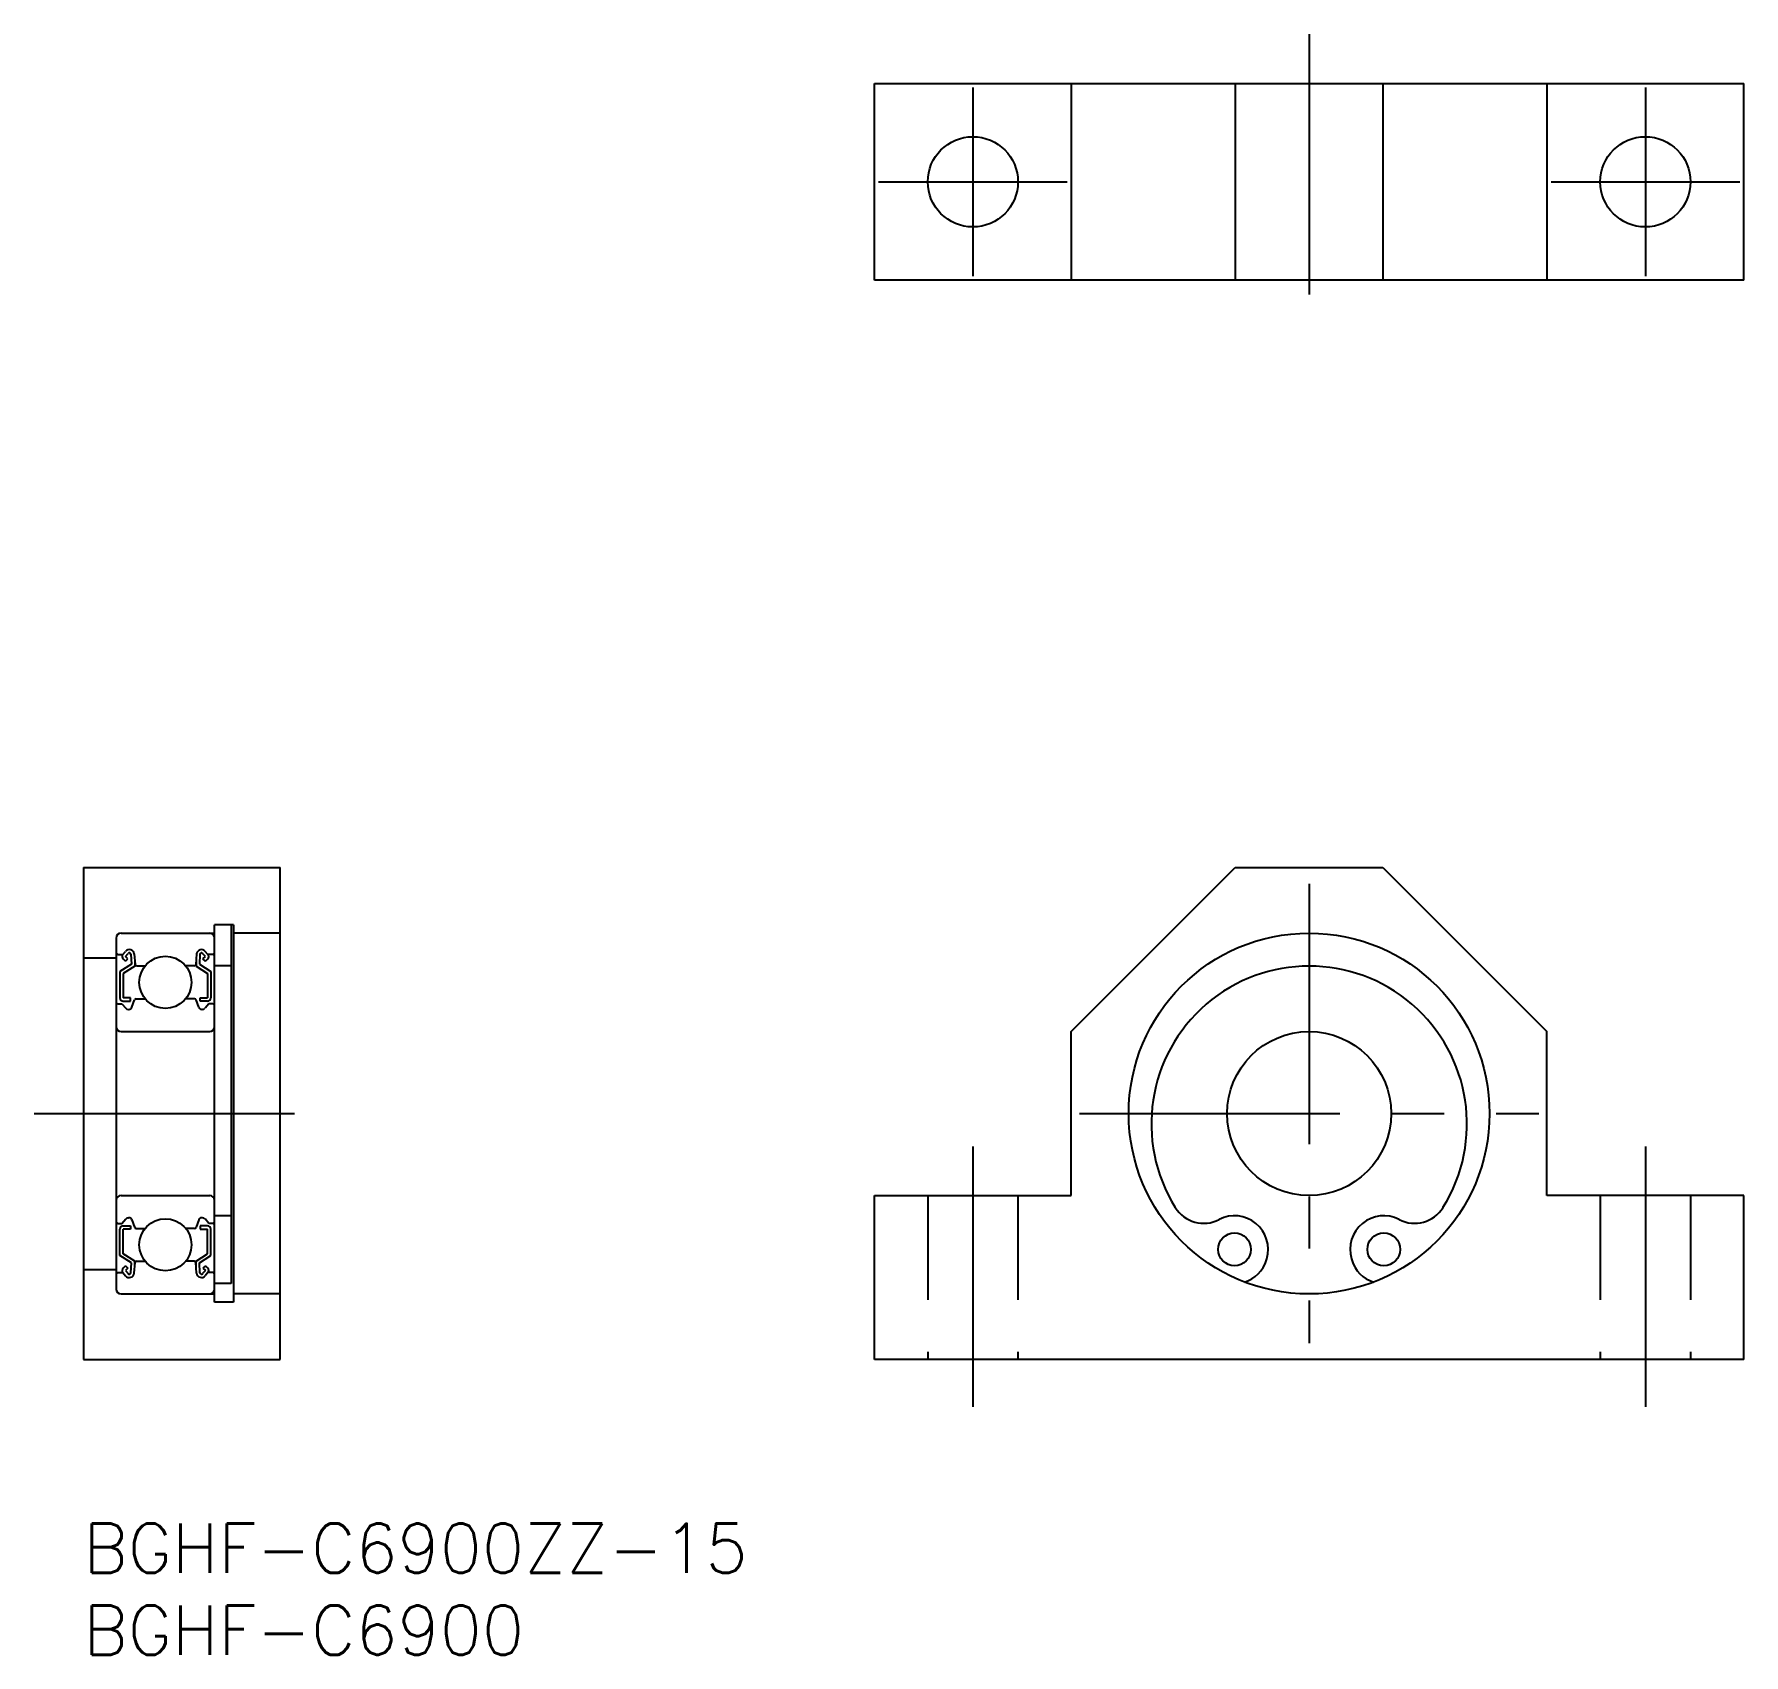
# Model space of a CAD drawing. Extents: x -3 to 101, y -8 to 91.
import ezdxf

# ---------------------------------------------------------------- set-up
doc = ezdxf.new("R2010")
doc.units = 0
doc.header["$LTSCALE"] = 0.5
doc.linetypes.add('CENTER', pattern=[50.8, 31.75, -6.35, 6.35, -6.35])
doc.linetypes.add('DASHED', pattern=[19.05, 12.7, -6.35])
for name, color, linetype in [('MSM_CENTER', 1, 'CENTER'), ('MSM_CONTINUOUS', 7, 'CONTINUOUS'), ('MSM_DASHED', 4, 'DASHED'), ('MSM_PART_NUMBER', 7, 'CONTINUOUS')]:
    doc.layers.add(name, color=color, linetype=linetype)
doc.styles.get("Standard").update_dxf_attribs({"font": 'txt.shx', "height": 3, "bigfont": 'bigfont.shx'})

msp = doc.modelspace()

# ---------------------------------------------------------------- linework, layer by layer
at = {"layer": 'MSM_CENTER'}
for p, q in [((74.73, 90.81), (74.73, 72.81)), ((54.23, 87.56), (54.23, 76.06)), ((95.23, 87.56), (95.23, 76.06)), ((48.48, 81.81), (59.98, 81.81)), ((89.48, 81.81), (100.98, 81.81)), ((74.73, 39), (74.73, 11)), ((-3, 25), (15, 25)), ((60.73, 25), (88.73, 25)), ((54.23, 23), (54.23, 7)), ((95.23, 23), (95.23, 7))]:
    msp.add_line(p, q, dxfattribs=at)
at = {"layer": 'MSM_CONTINUOUS'}
for p, q in [((48.23, 87.81), (101.23, 87.81)), ((48.23, 75.81), (48.23, 87.81)), ((60.23, 87.81), (60.23, 75.81)), ((70.23, 87.81), (70.23, 75.81)), ((79.23, 87.81), (79.23, 75.81)), ((89.23, 87.81), (89.23, 75.81)), ((101.23, 75.81), (101.23, 87.81)), ((101.23, 75.81), (48.23, 75.81)), ((0, 40), (0, 10)), ((0, 40), (12, 40)), ((12, 10), (12, 40)), ((60.23, 30), (70.23, 40)), ((70.23, 40), (79.23, 40)), ((79.23, 40), (89.23, 30)), ((8, 13.5), (8, 36.5)), ((9.15, 36.5), (8, 36.5)), ((9, 36.5), (9, 14.64)), ((9.15, 36.5), (9.15, 13.5)), ((2, 35.7), (2, 14.3)), ((2.3, 36), (8, 36)), ((12, 36), (9.15, 36)), ((0, 34.5), (2, 34.5)), ((2.1, 34.7), (2.41, 34.7)), ((2.41, 34.7), (2.57, 34.89)), ((2.56, 34.29), (2.42, 34.43)), ((2.56, 34.57), (2.73, 34.76)), ((2.71, 34.43), (2.56, 34.57)), ((2.56, 34.29), (2.71, 34.43)), ((2.9, 34.71), (2.93, 34.1)), ((3.1, 34.73), (3.15, 34.09)), ((6.9, 34.73), (6.85, 34.09)), ((7.1, 34.71), (7.07, 34.1)), ((7.44, 34.57), (7.27, 34.76)), ((7.29, 34.43), (7.44, 34.57)), ((7.44, 34.29), (7.29, 34.43)), ((7.59, 34.7), (7.43, 34.89)), ((7.44, 34.29), (7.58, 34.43)), ((7.9, 34.7), (7.59, 34.7)), ((2.93, 34.1), (2.23, 33.66)), ((2.23, 33.66), (2.23, 32.05)), ((3.13, 33.99), (2.43, 33.55)), ((2.43, 33.55), (2.43, 32.05)), ((3.13, 34.33), (3.13, 33.99)), ((3.25, 34), (3.77, 34)), ((6.75, 34), (6.23, 34)), ((6.87, 34.33), (6.87, 33.99)), ((6.87, 33.99), (7.57, 33.55)), ((7.07, 34.1), (7.77, 33.66)), ((7.57, 33.55), (7.57, 32.05)), ((7.77, 33.66), (7.77, 32.05)), ((9, 34), (8, 34)), ((2.1, 31.7), (2.35, 31.7)), ((2.35, 31.7), (2.58, 31.42)), ((2.88, 32.05), (2.43, 32.05)), ((2.43, 31.85), (2.88, 31.85)), ((2.74, 31.35), (2.77, 31.35)), ((2.88, 31.85), (2.88, 32.05)), ((2.96, 31.48), (3.12, 31.93)), ((3.22, 32), (3.77, 32)), ((6.78, 32), (6.23, 32)), ((7.04, 31.48), (6.88, 31.93)), ((7.12, 31.85), (7.12, 32.05)), ((7.12, 32.05), (7.57, 32.05)), ((7.57, 31.85), (7.12, 31.85)), ((7.26, 31.35), (7.23, 31.35)), ((7.65, 31.7), (7.42, 31.42)), ((7.9, 31.7), (7.65, 31.7)), ((2.3, 30), (7.7, 30)), ((60.23, 20), (60.23, 30)), ((89.23, 20), (89.23, 30)), ((2.3, 20), (7.7, 20)), ((48.23, 10), (48.23, 20)), ((48.23, 20), (60.23, 20)), ((101.23, 20), (89.23, 20)), ((101.23, 10), (101.23, 20)), ((9, 18.77), (8, 18.77)), ((2.1, 18.3), (2.35, 18.3)), ((2.23, 16.34), (2.23, 17.95)), ((2.35, 18.3), (2.58, 18.58)), ((2.43, 18.15), (2.88, 18.15)), ((2.43, 16.45), (2.43, 17.95)), ((2.88, 17.95), (2.43, 17.95)), ((2.74, 18.65), (2.77, 18.65)), ((2.88, 18.15), (2.88, 17.95)), ((2.96, 18.52), (3.12, 18.07)), ((3.22, 18), (3.77, 18)), ((6.78, 18), (6.23, 18)), ((7.04, 18.52), (6.88, 18.07)), ((7.12, 18.15), (7.12, 17.95)), ((7.57, 18.15), (7.12, 18.15)), ((7.12, 17.95), (7.57, 17.95)), ((7.26, 18.65), (7.23, 18.65)), ((7.65, 18.3), (7.42, 18.58)), ((7.57, 16.45), (7.57, 17.95)), ((7.9, 18.3), (7.65, 18.3)), ((7.77, 16.34), (7.77, 17.95)), ((2.93, 15.9), (2.23, 16.34)), ((2.56, 15.71), (2.42, 15.57)), ((3.13, 16.01), (2.43, 16.45)), ((2.56, 15.71), (2.71, 15.57)), ((2.9, 15.29), (2.93, 15.9)), ((3.1, 15.27), (3.15, 15.91)), ((3.13, 15.67), (3.13, 16.01)), ((3.25, 16), (3.77, 16)), ((6.75, 16), (6.23, 16)), ((6.9, 15.27), (6.85, 15.91)), ((6.87, 16.01), (7.57, 16.45)), ((6.87, 15.67), (6.87, 16.01)), ((7.07, 15.9), (7.77, 16.34)), ((7.1, 15.29), (7.07, 15.9)), ((7.44, 15.71), (7.29, 15.57)), ((7.44, 15.71), (7.58, 15.57)), ((72.13, 16.08), (72.15, 16.14)), ((77.31, 16.14), (77.33, 16.08)), ((0, 15.5), (2, 15.5)), ((2.1, 15.3), (2.41, 15.3)), ((2.41, 15.3), (2.57, 15.11)), ((2.71, 15.57), (2.56, 15.43)), ((2.56, 15.43), (2.73, 15.24)), ((7.44, 15.43), (7.27, 15.24)), ((7.29, 15.57), (7.44, 15.43)), ((7.59, 15.3), (7.43, 15.11)), ((7.9, 15.3), (7.59, 15.3)), ((9, 14.64), (8, 14.64)), ((2.3, 14), (8, 14)), ((12, 14), (9.15, 14)), ((9.15, 13.5), (8, 13.5)), ((0, 10), (12, 10)), ((101.23, 10), (48.23, 10))]:
    msp.add_line(p, q, dxfattribs=at)
for centre, radius in [((54.23, 81.81), 2.75), ((95.23, 81.81), 2.75), ((74.73, 25), 11), ((5, 33), 1.59), ((74.73, 25), 5), ((5, 17), 1.59), ((70.18, 16.72), 1), ((79.28, 16.72), 1)]:
    msp.add_circle(centre, radius, dxfattribs=at)
for centre, radius, start, end in [((2.3, 35.7), 0.3, 90, 180), ((7.7, 35.7), 0.3, 0, 90), ((2.1, 34.8), 0.1, 180.0001, 270), ((2.56, 34.57), 0.199, 139.7087, 225.389), ((2.8, 34.7), 0.298, 5.0035, 140.1545), ((2.8, 34.7), 0.098, 4.5454, 140.184), ((7.2, 34.7), 0.298, 39.8455, 174.9965), ((7.2, 34.7), 0.098, 39.816, 175.4546), ((7.44, 34.57), 0.199, 314.611, 40.2913), ((7.9, 34.8), 0.1, 270, 359.9999), ((3.25, 34.1), 0.0996, 184.9707, 270.4302), ((6.75, 34.1), 0.0996, 269.5698, 355.0293), ((74.73, 24.37), 9.62, 328.0223, 211.9777), ((2.1, 31.6), 0.1, 90.0098, 179.996), ((2.43, 32.05), 0.2, 179.9931, 270.0069), ((2.74, 31.55), 0.199, 220.0865, 270.126), ((2.77, 31.55), 0.2, 269.9786, 340.1677), ((3.22, 31.9), 0.0999, 89.9928, 160.1816), ((6.78, 31.9), 0.0999, 19.8184, 90.0072), ((7.23, 31.55), 0.2, 199.8323, 270.0214), ((7.26, 31.55), 0.199, 269.874, 319.9135), ((7.57, 32.05), 0.2, 269.9931, 0.0069), ((7.9, 31.6), 0.1, 0.004, 89.9902), ((2.3, 30.3), 0.3, 180, 270), ((7.7, 30.3), 0.3, 270, 0), ((2.3, 19.7), 0.3, 90, 180), ((7.7, 19.7), 0.3, 0, 90), ((68.31, 20.36), 2.05, 211.9777, 297.2224), ((70.18, 16.72), 2.05, 343.7466, 117.2224), ((79.28, 16.72), 2.05, 62.7776, 196.2534), ((81.16, 20.36), 2.05, 242.7776, 328.0223), ((2.1, 18.4), 0.1, 180.004, 269.9902), ((2.43, 17.95), 0.2, 89.9931, 180.0069), ((2.74, 18.45), 0.199, 89.874, 139.9135), ((2.77, 18.45), 0.2, 19.8323, 90.0214), ((3.22, 18.1), 0.0999, 199.8184, 270.0072), ((6.78, 18.1), 0.0999, 269.9928, 340.1816), ((7.23, 18.45), 0.2, 89.9786, 160.1677), ((7.26, 18.45), 0.199, 40.0865, 90.126), ((7.57, 17.95), 0.2, 359.9931, 90.0069), ((7.9, 18.4), 0.1, 270.0098, 359.996), ((3.25, 15.9), 0.0996, 89.5698, 175.0293), ((6.75, 15.9), 0.0996, 4.9707, 90.4302), ((70.21, 16.64), 2, 286.8489, 343.7466), ((79.25, 16.64), 2, 196.2534, 253.1511), ((2.1, 15.2), 0.1, 90, 179.9999), ((2.56, 15.43), 0.199, 134.611, 220.2913), ((2.8, 15.3), 0.298, 219.8455, 354.9965), ((2.8, 15.3), 0.098, 219.816, 355.4546), ((7.2, 15.3), 0.298, 185.0035, 320.1545), ((7.2, 15.3), 0.098, 184.5454, 320.184), ((7.44, 15.43), 0.199, 319.7087, 45.389), ((7.9, 15.2), 0.1, 0.0001, 90), ((2.3, 14.3), 0.3, 180, 270), ((7.7, 14.3), 0.3, 270, 0)]:
    msp.add_arc(centre, radius, start, end, dxfattribs=at)
at = {"layer": 'MSM_DASHED'}
for p, q in [((51.48, 20), (51.48, 10)), ((56.98, 20), (56.98, 10)), ((92.48, 20), (92.48, 10)), ((97.98, 20), (97.98, 10))]:
    msp.add_line(p, q, dxfattribs=at)

# ---------------------------------------------------------------- texts
at = {"layer": 'MSM_PART_NUMBER'}
for s, p in [('BGHF-C6900ZZ-15', (0, -3)), ('BGHF-C6900', (0, -8))]:
    msp.add_text(s, height=3, dxfattribs=at).set_placement(p)

doc.saveas('drawing.dxf')
